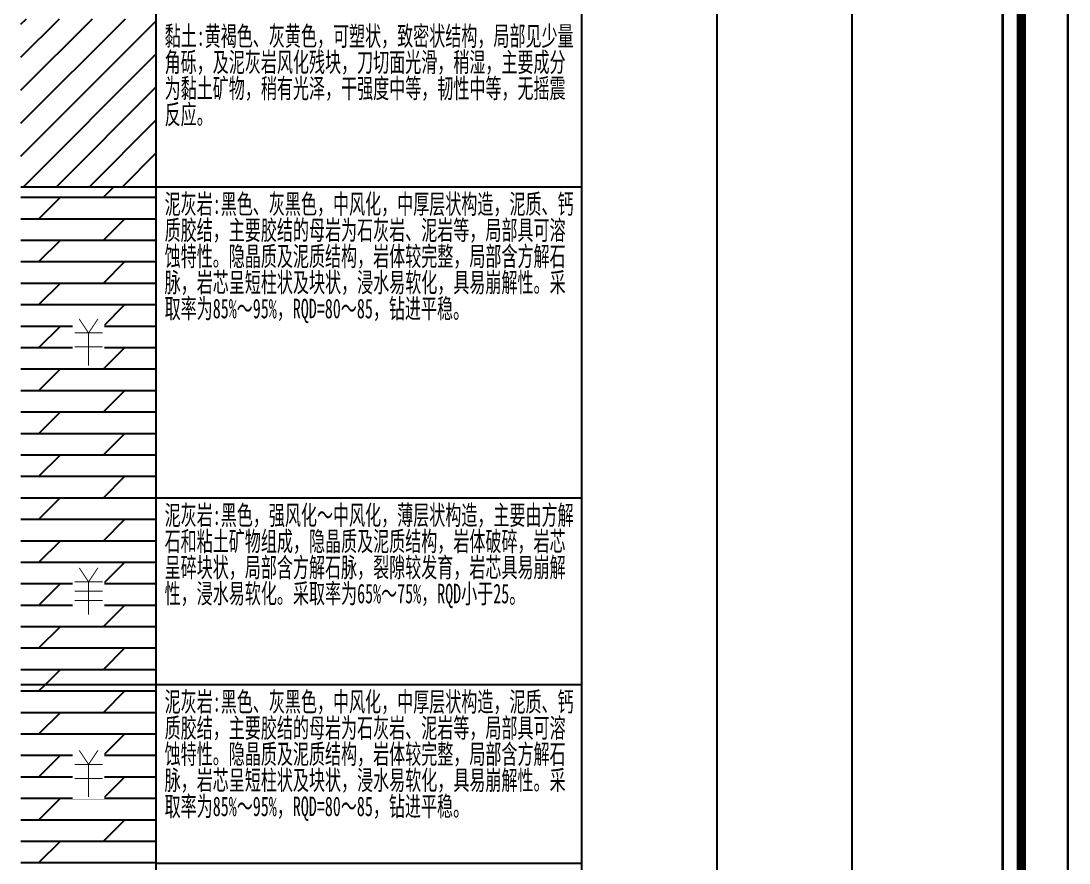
# Model space of a CAD drawing. Header units: millimetres. Extents: x 1264 to 9491, y 619 to 916.
# Drawn here: x 6484.1 to 6596.4, y 680.8 to 771 of the extents above; entities that cross this region are included whole.
import ezdxf

# ---------------------------------------------------------------- set-up
doc = ezdxf.new("R2010")
doc.units = ezdxf.units.MM
doc.styles.add('成果图表体', font='simfang_0.ttf', dxfattribs={"width": 0.6, "height": 2.1})
pattern_1 = [(0, (0, 0), (0, 2.3), []), (45, (0, 0), (4e-16, 4.5999997), [3.252691, -6.5053825])]

# ---------------------------------------------------------------- blocks, each defined once
blk = doc.blocks.new('FH_QIANG.dwg', base_point=(0, -0.19))
blk.add_wipeout([(-1.7, -2.89), (1.7, -2.89), (1.7, 2.51), (-1.7, 2.51)])
at = {"color": 7, "const_width": 0.1}
for points in [[(-1, 2.31), (0, 0.81), (1, 2.31)], [(-1.5, 0.81), (1.5, 0.81)], [(0, 0.81), (0, -2.69)], [(-1.5, -0.19), (1.5, -0.19)], [(-1.5, -1.19), (1.5, -1.19)]]:
    blk.add_lwpolyline(points, dxfattribs=at)
blk = doc.blocks.new('FH_ZHONG.dwg', base_point=(0, 0.03))
blk.add_wipeout([(-1.7, -2.67), (1.7, -2.67), (1.7, 2.73), (-1.7, 2.73)])
at = {"color": 7, "const_width": 0.1}
for points in [[(-1, 2.53), (0, 1.03), (1, 2.53)], [(-1.5, 1.03), (1.5, 1.03)], [(0, 1.03), (0, -2.47)], [(-1.5, -0.47), (1.5, -0.47)]]:
    blk.add_lwpolyline(points, dxfattribs=at)
blk = doc.blocks.new('柱状图图框模板-(昇龙标准).dwg23', base_point=(27, 229))
for points, const_width in [([(0, 0), (210, 0), (210, 297), (0, 297)], 0.25), ([(25, 5), (205, 5), (205, 292), (25, 292)], 1), ([(27, 265), (203, 265), (203, 17), (27, 17)], 0.3)]:
    blk.add_lwpolyline(points, close=True, dxfattribs=dict(const_width=const_width))

msp = doc.modelspace()

# ---------------------------------------------------------------- hatches: boundary and pattern name
at = {"linetype": 'Continuous'}
h = msp.add_hatch(dxfattribs=at)
h.set_pattern_fill('GKNXT', scale=0.5, style=0, pattern_type=2)
h.set_pattern_definition([(45, (0, 0), (-1.767767, 1.767767), [])])
h.paths.add_polyline_path([(6484.07, 753.23), (6498.56, 753.23), (6498.56, 771.23), (6484.07, 771.23)])
h = msp.add_hatch(dxfattribs=at)
h.set_pattern_fill('GKNHY1', scale=0.5, style=0, pattern_type=2)
h.set_pattern_definition(pattern_1)
h.paths.add_polyline_path([(6484.07, 719.89), (6498.56, 719.89), (6498.56, 753.23), (6484.07, 753.23)])
h = msp.add_hatch(dxfattribs=at)
h.set_pattern_fill('GKNHY1', scale=0.5, style=0, pattern_type=2)
h.set_pattern_definition(pattern_1)
h.paths.add_polyline_path([(6484.07, 699.89), (6498.56, 699.89), (6498.56, 719.89), (6484.07, 719.89)])
h = msp.add_hatch(dxfattribs=at)
h.set_pattern_fill('GKNHY1', scale=0.5, style=0, pattern_type=2)
h.set_pattern_definition(pattern_1)
h.paths.add_polyline_path([(6484.07, 680.76), (6498.56, 680.76), (6498.56, 699.89), (6484.07, 699.89)])

# ---------------------------------------------------------------- linework, layer by layer
at = {"color": 0}
for points in [[(6498.56, 635.89), (6498.56, 819.89)], [(6498.56, 635.89), (6498.56, 819.89)], [(6544.19, 635.89), (6544.19, 819.89)], [(6544.19, 635.89), (6544.19, 819.89)], [(6558.68, 635.89), (6558.68, 819.89)], [(6558.68, 635.89), (6558.68, 819.89)], [(6573.16, 635.89), (6573.16, 819.89)], [(6573.16, 635.89), (6573.16, 819.89)], [(6589.26, 635.89), (6589.26, 819.89)], [(6498.56, 753.23), (6498.56, 771.23)], [(6544.19, 753.23), (6544.19, 771.23)], [(6498.56, 753.23), (6544.19, 753.23)], [(6498.56, 753.23), (6544.19, 753.23)], [(6498.56, 719.89), (6498.56, 753.23)], [(6544.19, 719.89), (6544.19, 753.23)], [(6498.56, 719.89), (6544.19, 719.89)], [(6498.56, 719.89), (6544.19, 719.89)], [(6498.56, 699.89), (6498.56, 719.89)], [(6544.19, 699.89), (6544.19, 719.89)], [(6498.56, 699.89), (6544.19, 699.89)], [(6498.56, 699.89), (6544.19, 699.89)], [(6498.56, 680.76), (6498.56, 699.89)], [(6544.19, 680.76), (6544.19, 699.89)], [(6498.56, 680.76), (6544.19, 680.76)]]:
    msp.add_lwpolyline(points, dxfattribs=at)
at = {"color": 7, "flags": 128}
for points in [[(6484.07, 753.23), (6498.56, 753.23)], [(6484.07, 719.89), (6498.56, 719.89)], [(6484.07, 699.89), (6498.56, 699.89)]]:
    msp.add_lwpolyline(points, dxfattribs=at)

# ---------------------------------------------------------------- texts
at = {"color": 0, "char_height": 2.1, "width": 43.8045, "attachment_point": 1, "line_spacing_factor": 0.8, "style": '成果图表体'}
for s, insert in [('\\A1;黏土:黄褐色、灰黄色，可塑状，致密状结构，局部见少量角砾，及泥灰岩风化残块，刀切面光滑，稍湿，主要成分为黏土矿物，稍有光泽，干强度中等，韧性中等，无摇震反应。', (6499.47, 770.43)), ('\\A1;泥灰岩:黑色、灰黑色，中风化，中厚层状构造，泥质、钙质胶结，主要胶结的母岩为石灰岩、泥岩等，局部具可溶蚀特性。隐晶质及泥质结构，岩体较完整，局部含方解石脉，岩芯呈短柱状及块状，浸水易软化，具易崩解性。采取率为85%～95%，RQD=80～85，钻进平稳。', (6499.47, 752.43)), ('\\A1;泥灰岩:黑色，强风化～中风化，薄层状构造，主要由方解石和粘土矿物组成，隐晶质及泥质结构，岩体破碎，岩芯呈碎块状，局部含方解石脉，裂隙较发育，岩芯具易崩解性，浸水易软化。采取率为65%～75%，RQD小于25。', (6499.47, 719.09)), ('\\A1;泥灰岩:黑色、灰黑色，中风化，中厚层状构造，泥质、钙质胶结，主要胶结的母岩为石灰岩、泥岩等，局部具可溶蚀特性。隐晶质及泥质结构，岩体较完整，局部含方解石脉，岩芯呈短柱状及块状，浸水易软化，具易崩解性。采取率为85%～95%，RQD=80～85，钻进平稳。', (6499.47, 699.09))]:
    msp.add_mtext(s, dxfattribs=dict(at, insert=insert))

# ---------------------------------------------------------------- next in the draw order: block references
for name, p in [('FH_ZHONG.dwg', (6491.32, 736.56)), ('FH_QIANG.dwg', (6491.32, 709.89)), ('FH_ZHONG.dwg', (6491.32, 690.33))]:
    msp.add_blockref(name, p)

# ---------------------------------------------------------------- next in the draw order: block references
msp.add_blockref('柱状图图框模板-(昇龙标准).dwg23', (6413.26, 847.89))

doc.saveas('drawing.dxf')
